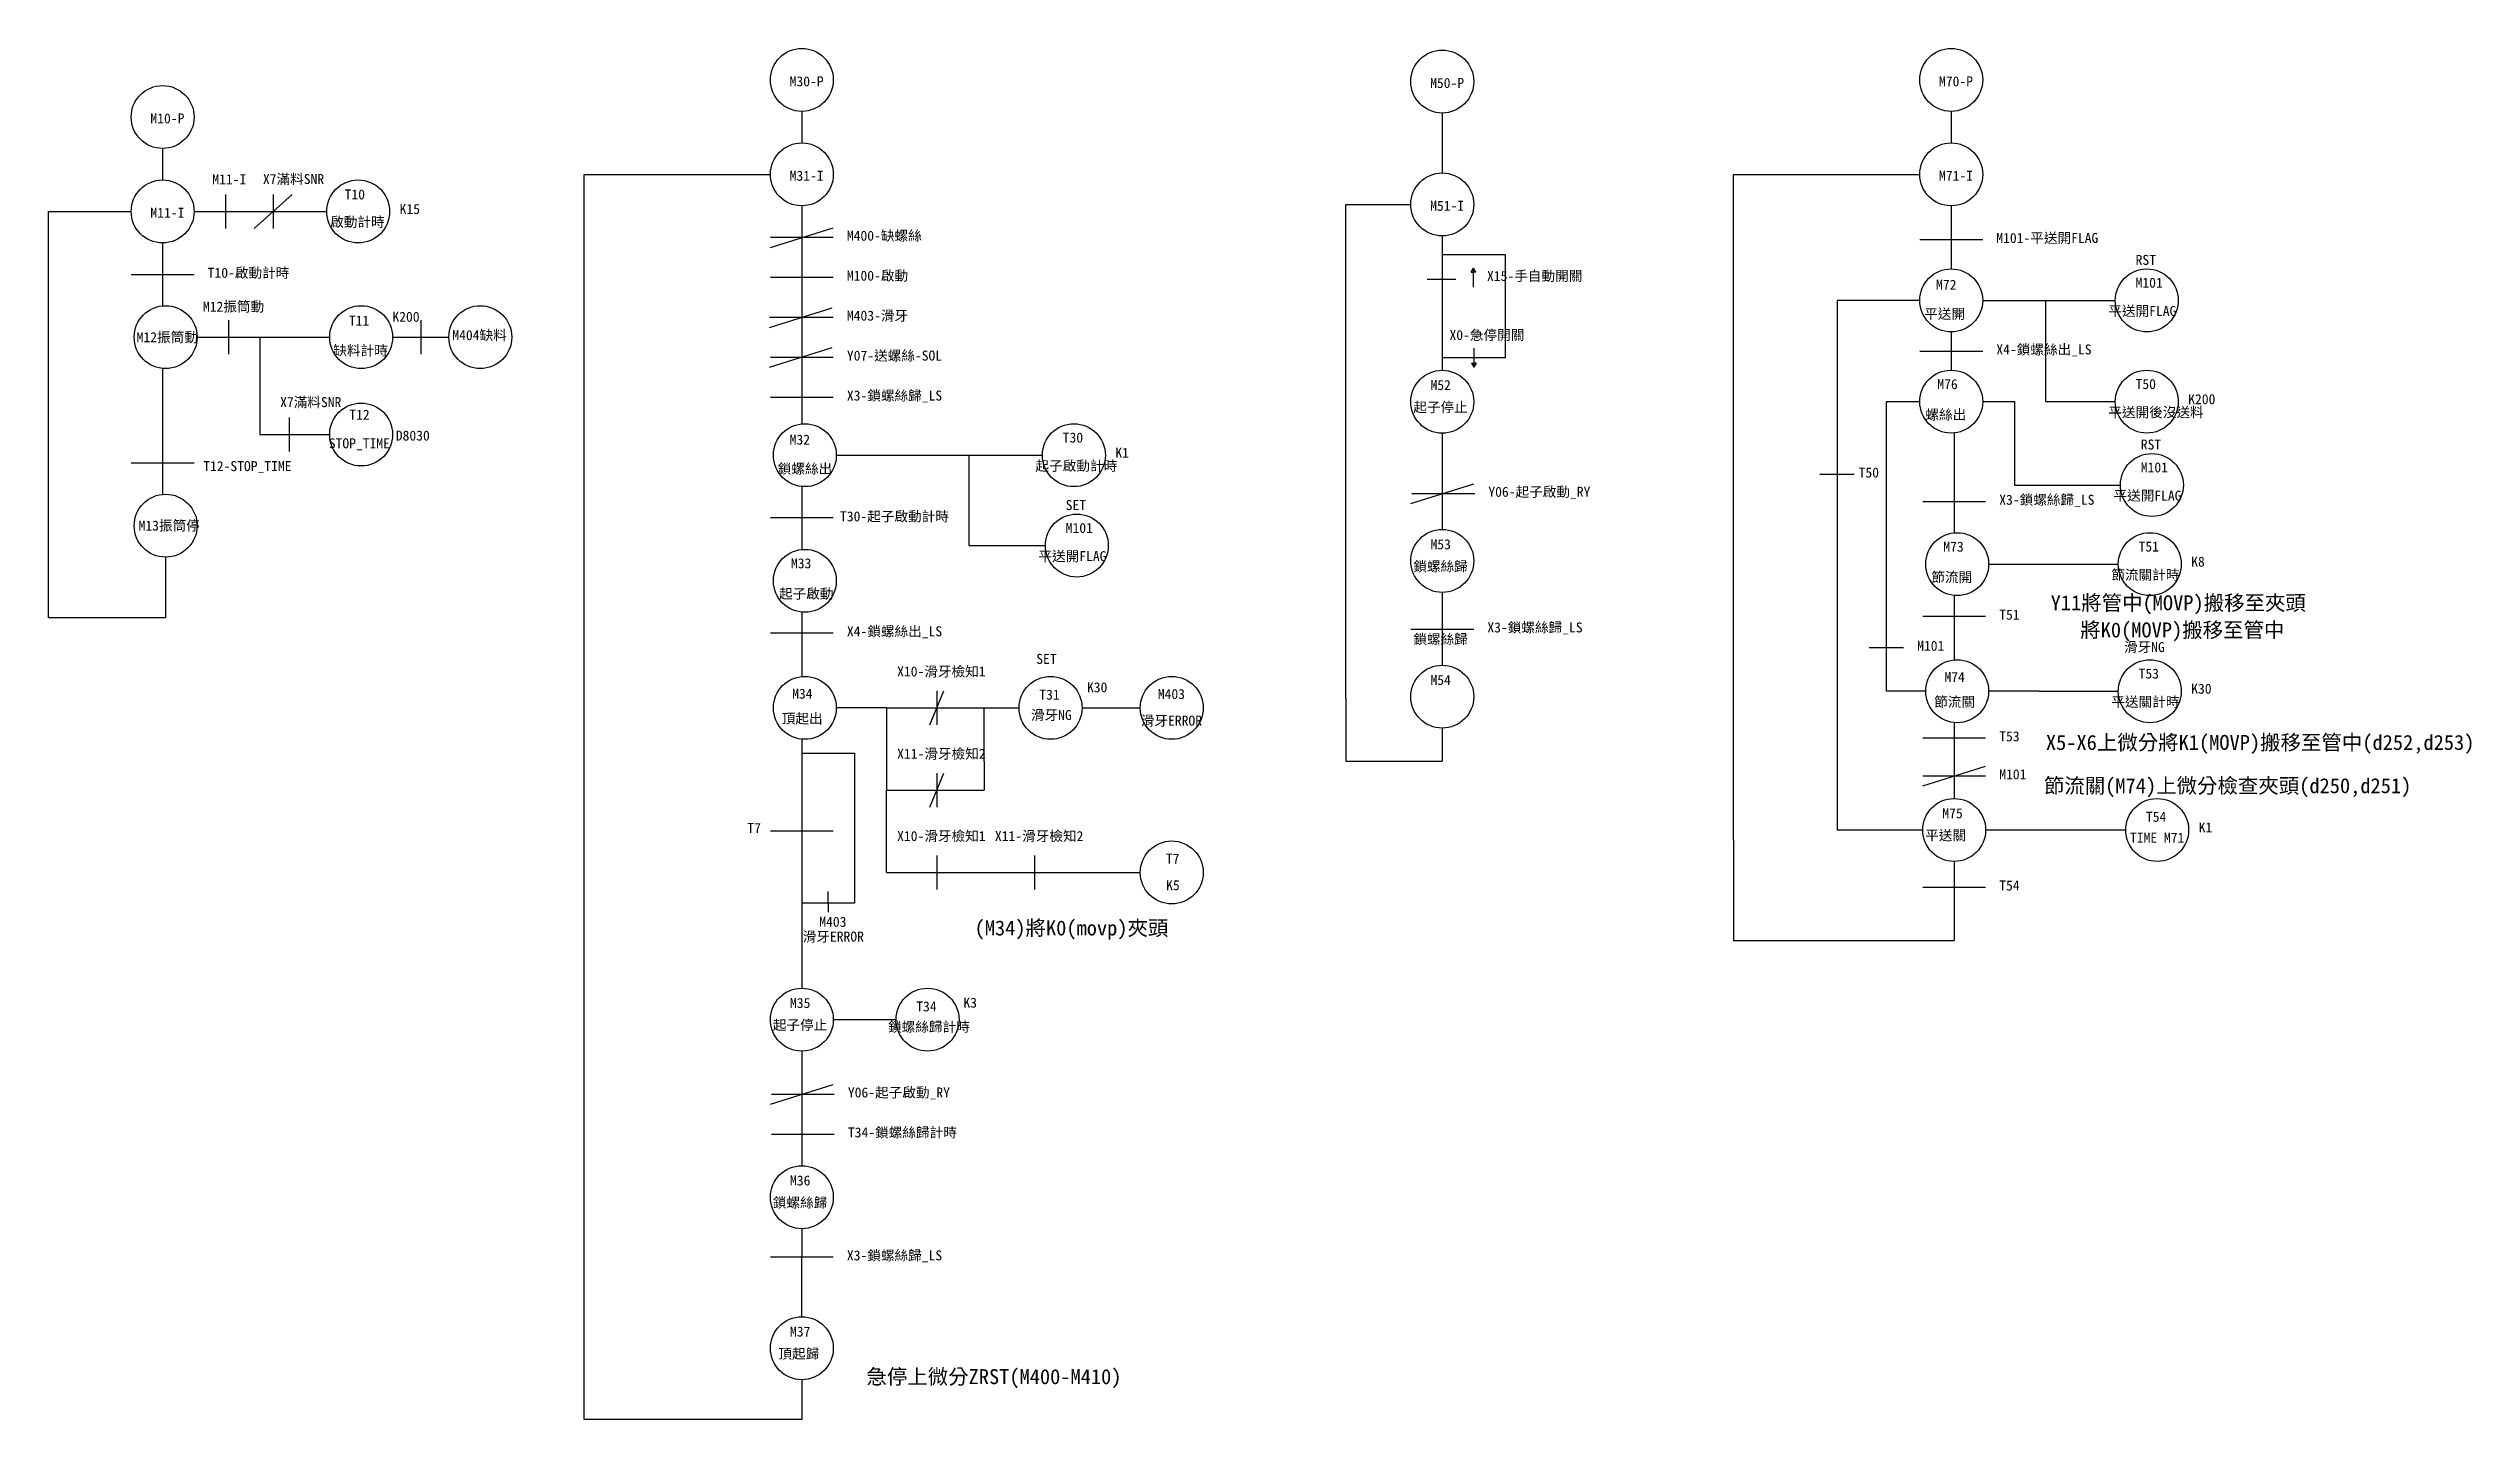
# Model space of a CAD drawing. Extents: x 16 to 501, y -69 to 206.
import ezdxf

# ---------------------------------------------------------------- set-up
doc = ezdxf.new("R2010")
doc.units = 0
doc.layers.get('0').update_dxf_attribs({"linetype": 'CONTINUOUS'})
doc.layers.add('圖框層', color=7, linetype='CONTINUOUS')
doc.layers.add('標尺寸層', color=3, linetype='CONTINUOUS')
doc.styles.add('STSL', font='KAIU.TTF')

msp = doc.modelspace()

# ---------------------------------------------------------------- linework, layer by layer
for centre in [(166.93, 199.42), (295.18, 199.1), (295.18, 199.1), (397.09, 199.42), (38.93, 192), (166.93, 180.52), (166.93, 180.52), (166.93, 180.52), (166.93, 180.52), (397.09, 180.52), (397.09, 180.52), (397.09, 180.52), (397.09, 180.52), (295.18, 174.5), (38.93, 173.1), (38.93, 173.1), (38.93, 173.1), (38.93, 173.1), (78.08, 173.1), (397.09, 155.29), (436.25, 155.29), (39.53, 147.93), (78.68, 147.93), (102.54, 147.93), (295.18, 135), (397.09, 135.02), (436.25, 135.02), (78.68, 128.44), (167.53, 124.3), (221.41, 124.3), (437.28, 118.33), (39.53, 110.19), (222, 106.21), (295.18, 103.13), (398.29, 102.49), (436.85, 102.49), (167.53, 99.15), (398.29, 77.05), (436.85, 77.05), (167.53, 73.72), (216.74, 73.72), (241, 73.72), (295.18, 75.96), (397.69, 49.27), (438.34, 49.27), (241, 40.77), (166.93, 11.3), (192.1, 11.3), (166.93, -24.24), (166.93, -54.48)]:
    msp.add_circle(centre, 6.3)
at = {"layer": '標尺寸層', "color": 7}
for p, q in [((166.93, 193.12), (166.93, 186.82)), ((295.18, 192.8), (295.18, 180.8)), ((397.09, 193.12), (397.09, 186.82)), ((38.93, 185.7), (38.93, 179.4)), ((123.35, -68.75), (123.35, 180.52)), ((123.35, 180.52), (160.63, 180.52)), ((353.52, 47.25), (353.52, 180.52)), ((353.52, 180.52), (390.79, 180.52)), ((51.53, 176.49), (51.53, 169.7)), ((61.07, 176.49), (61.07, 169.7)), ((61.07, 173.1), (64.89, 176.49)), ((16.06, 91.73), (16.06, 173.1)), ((16.06, 173.1), (32.63, 173.1)), ((45.23, 173.1), (57.83, 173.1)), ((57.24, 169.7), (61.07, 173.1)), ((57.83, 173.1), (71.78, 173.1)), ((160.63, 165.89), (173.23, 169.83)), ((166.93, 174.22), (166.93, 130.57)), ((275.88, 75.68), (275.88, 174.5)), ((275.88, 174.5), (288.88, 174.5)), ((397.09, 174.22), (397.09, 161.59)), ((38.93, 166.8), (38.93, 154.2)), ((160.63, 167.92), (173.23, 167.92)), ((295.18, 168.2), (295.18, 143.82)), ((390.79, 167.47), (403.39, 167.47)), ((32.63, 160.5), (45.23, 160.5)), ((295.18, 164.46), (301.48, 164.46)), ((295.18, 164.46), (307.78, 164.46)), ((300.96, 160.96), (301.42, 161.77)), ((300.96, 160.96), (301.42, 160.96)), ((301.42, 157.96), (301.42, 161.77)), ((301.88, 160.96), (301.42, 161.77)), ((301.88, 160.96), (301.42, 160.96)), ((307.78, 164.46), (307.78, 143.82)), ((160.63, 159.92), (173.23, 159.92)), ((292.12, 159.54), (297.9, 159.54)), ((390.79, 155.29), (374.23, 155.29)), ((374.23, 155.29), (374.23, 49.27)), ((403.39, 155.29), (415.99, 155.29)), ((415.99, 155.29), (429.95, 155.29)), ((415.99, 155.29), (415.99, 135.02)), ((52.12, 151.32), (52.12, 144.53)), ((90.66, 151.32), (90.66, 144.53)), ((160.43, 149.89), (173.03, 153.83)), ((160.43, 151.92), (173.03, 151.92)), ((160.63, 151.92), (173.23, 151.92)), ((45.82, 147.93), (58.42, 147.93)), ((58.42, 147.93), (72.38, 147.93)), ((58.42, 147.93), (58.42, 134.94)), ((84.98, 147.93), (96.24, 147.93)), ((160.43, 141.89), (173.03, 145.83)), ((301.48, 145.73), (301.48, 141.92)), ((397.09, 148.99), (397.09, 148.96)), ((397.09, 148.96), (397.09, 141.32)), ((38.93, 141.66), (38.93, 116.46)), ((160.63, 143.92), (173.23, 143.92)), ((307.78, 143.82), (295.18, 143.82)), ((295.18, 143.82), (295.18, 141.29)), ((301.01, 142.73), (301.48, 141.92)), ((301.01, 142.73), (301.48, 142.73)), ((301.94, 142.73), (301.48, 141.92)), ((301.94, 142.73), (301.48, 142.73)), ((390.79, 145.14), (403.39, 145.14)), ((160.63, 135.92), (173.23, 135.92)), ((58.42, 134.94), (58.42, 128.44)), ((64.29, 131.84), (64.29, 125.05)), ((384.12, 77.05), (384.12, 135.02)), ((384.12, 135.02), (390.79, 135.02)), ((403.39, 135.02), (409.74, 135.02)), ((409.74, 135.02), (409.74, 118.33)), ((415.99, 135.02), (429.95, 135.02)), ((58.42, 128.44), (70.6, 128.44)), ((70.6, 128.44), (72.38, 128.44)), ((295.18, 128.7), (295.18, 109.43)), ((397.69, 128.86), (397.69, 121.36)), ((32.63, 122.76), (45.23, 122.76)), ((173.83, 124.3), (186.43, 124.3)), ((186.43, 124.3), (200.38, 124.3)), ((200.38, 124.3), (215.11, 124.3)), ((200.38, 124.3), (200.38, 106.21)), ((397.69, 121.36), (397.69, 115.18)), ((397.69, 121.36), (397.69, 108.76)), ((166.93, 118.02), (166.93, 105.43)), ((166.93, 118.02), (166.93, 111.85)), ((288.88, 114.62), (301.48, 118.55)), ((289.08, 116.65), (301.68, 116.65)), ((370.8, 120.51), (374.23, 120.51)), ((374.23, 120.51), (377.66, 120.51)), ((409.74, 118.33), (430.98, 118.33)), ((160.63, 111.85), (173.23, 111.85)), ((391.39, 115.06), (403.99, 115.06)), ((39.53, 103.89), (39.53, 91.73)), ((200.38, 106.21), (215.7, 106.21)), ((404.59, 102.49), (430.55, 102.49)), ((166.93, 92.88), (166.93, 92.83)), ((166.93, 92.83), (166.93, 86.46)), ((295.18, 96.83), (295.18, 82.26)), ((397.69, 96.22), (397.69, 96.16)), ((397.69, 96.16), (397.69, 89.8)), ((39.53, 91.73), (16.06, 91.73)), ((160.63, 88.73), (173.23, 88.73)), ((288.88, 89.5), (301.48, 89.5)), ((391.39, 92.06), (403.99, 92.06)), ((397.69, 89.8), (397.69, 83.32)), ((166.93, 86.46), (166.93, 79.99)), ((380.69, 85.82), (384.12, 85.82)), ((384.12, 85.82), (387.55, 85.82)), ((183.89, 73.72), (173.83, 73.72)), ((183.89, 73.72), (196.49, 73.72)), ((183.89, 73.72), (183.89, 57.24)), ((192.53, 70.32), (195.36, 77.11)), ((193.95, 77.11), (193.95, 70.32)), ((196.49, 73.72), (210.44, 73.72)), ((203.46, 63), (203.46, 73.72)), ((223.04, 73.72), (234.7, 73.72)), ((275.88, 75.68), (275.88, 63.08)), ((391.99, 77.05), (384.12, 77.05)), ((414.65, 77.05), (404.59, 77.05)), ((414.65, 77.05), (427.25, 77.05)), ((427.25, 77.05), (430.55, 77.05)), ((295.18, 69.66), (295.18, 63.08)), ((397.69, 70.78), (397.69, 64.6)), ((166.93, 67.44), (166.93, 61.27)), ((166.93, 64.65), (177.48, 64.65)), ((177.48, 64.65), (177.48, 34.65)), ((275.88, 63.08), (295.18, 63.08)), ((391.39, 67.7), (403.99, 67.7)), ((397.69, 64.6), (397.69, 55.57)), ((166.93, 61.27), (166.93, 17.6)), ((192.53, 53.85), (195.36, 60.63)), ((193.95, 60.63), (193.95, 53.85)), ((203.46, 63), (203.46, 57.24)), ((391.39, 58.12), (403.99, 62.06)), ((391.39, 60.09), (403.99, 60.09)), ((183.89, 57.24), (203.46, 57.24)), ((183.89, 40.77), (183.89, 57.24)), ((160.63, 49.09), (173.23, 49.09)), ((374.23, 49.27), (391.39, 49.27)), ((403.99, 49.27), (416.56, 49.27)), ((416.56, 49.27), (432.04, 49.27)), ((193.95, 44.16), (193.95, 37.38)), ((213.52, 44.16), (213.52, 37.38)), ((353.52, 47.25), (353.52, 27.15)), ((183.89, 40.77), (203.46, 40.77)), ((203.46, 40.77), (234.7, 40.77)), ((397.69, 42.97), (397.69, 37.84)), ((177.48, 34.65), (166.93, 34.65)), ((172.21, 34.65), (172.21, 36.99)), ((172.21, 34.65), (172.21, 32.84)), ((391.39, 37.84), (403.99, 37.84)), ((397.69, 37.84), (397.69, 27.15)), ((353.52, 27.15), (397.69, 27.15)), ((173.23, 11.3), (185.8, 11.3)), ((166.93, 5), (166.93, -12.31)), ((160.63, -5.62), (173.23, -1.68)), ((160.83, -3.59), (173.43, -3.59)), ((160.83, -11.59), (173.43, -11.59)), ((166.93, -12.31), (166.93, -17.94)), ((166.93, -30.54), (166.93, -36.21)), ((160.63, -36.21), (173.23, -36.21)), ((166.93, -48.18), (166.93, -36.21)), ((166.93, -60.78), (166.93, -68.75)), ((166.93, -68.75), (123.35, -68.75))]:
    msp.add_line(p, q, dxfattribs=at)

# ---------------------------------------------------------------- texts
at = {"layer": '圖框層', "color": 4, "style": 'STSL'}
for s, height, p in [('M30-P', 2, (164.49, 198.14)), ('M50-P', 2, (292.74, 197.82)), ('M50-P', 2, (292.74, 197.82)), ('M70-P', 2, (394.65, 198.14)), ('M10-P', 2, (36.48, 190.72)), ('M11-I', 2, (48.87, 178.53)), ('X7滿料SNR', 2, (59.01, 178.58)), ('M31-I', 2, (164.49, 179.24)), ('M71-I', 2, (394.65, 179.24)), ('T10', 2, (75.37, 175.49)), ('M51-I', 2, (292.74, 173.22)), ('M11-I', 2, (36.48, 171.82)), ('啟動計時', 2, (72.48, 170.01)), ('K15', 2, (86.38, 172.59)), ('M400-缺螺絲', 2, (175.95, 167.24)), ('M101-平送開FLAG', 2, (406.12, 166.79)), ('T10-啟動計時', 2, (47.95, 159.82)), ('M100-啟動', 2, (175.95, 159.24)), ('X15-手自動開關 ', 2, (304.14, 159.19)), ('RST', 2, (434.01, 162.4)), ('M12振筒動', 2, (46.99, 153.05)), ('M72', 2, (394.06, 157.42)), ('M101', 2, (434.01, 157.83)), ('T11', 2, (76.21, 150.24)), ('K200', 2, (84.94, 151.01)), ('M403-滑牙', 2, (175.95, 151.24)), ('平送開 ', 2, (391.67, 151.6)), ('平送開FLAG', 2, (428.55, 152.18)), ('M12振筒動', 2, (33.72, 146.92)), ('缺料計時', 2, (73.1, 144.27)), ('M404缺料', 2, (96.94, 147.33)), ('X0-急停開關 ', 2, (296.62, 147.36)), ('X4-鎖螺絲出_LS', 2, (406.12, 144.46)), ('Y07-送螺絲-SOL', 2, (175.95, 143.24)), ('X7滿料SNR', 2, (62.46, 133.92)), ('X3-鎖螺絲歸_LS', 2, (175.95, 135.24)), ('M52', 2, (292.81, 137.34)), ('M76', 2, (394.32, 137.52)), ('T50', 2, (434.01, 137.55)), ('K200', 2, (444.55, 134.51)), ('T12', 2, (76.3, 131.41)), ('起子停止', 2, (289.37, 132.92)), ('螺絲出', 2, (391.92, 131.43)), ('平送開後沒送料', 2, (428.55, 131.9)), ('STOP_TIME', 2, (72.2, 125.68)), ('D8030', 2, (85.62, 127.23)), ('M32', 2, (164.49, 126.42)), ('T30', 2, (219.17, 126.83)), ('RST', 2, (435.05, 125.44)), ('T12-STOP_TIME', 2, (47.05, 121.11)), ('鎖螺絲出', 2, (162.1, 120.6)), ('起子啟動計時', 2, (213.71, 121.18)), ('K1', 2, (229.7, 123.79)), ('T50', 2, (378.55, 119.83)), ('M101', 2, (435.05, 120.86)), ('Y06-起子啟動_RY', 2, (304.4, 115.97)), ('X3-鎖螺絲歸_LS', 2, (406.71, 114.38)), ('平送開FLAG', 2, (429.58, 115.21)), ('T30-起子啟動計時', 2, (174.57, 111.05)), ('SET ', 2, (219.77, 113.32)), ('M13振筒停', 2, (34.11, 109.21)), ('M101', 2, (219.77, 108.74)), ('M53', 2, (292.81, 105.47)), ('M73', 2, (395.51, 104.99)), ('T51', 2, (434.61, 105.02)), ('M33', 2, (164.75, 101.66)), ('平送開FLAG', 2, (214.3, 103.09)), ('鎖螺絲歸 ', 2, (289.37, 101.06)), ('K8', 2, (445.15, 101.99)), ('起子啟動', 2, (162.35, 95.57)), ('節流開 ', 2, (393.11, 98.9)), ('節流關計時 ', 2, (429.15, 99.37)), ('T51', 2, (406.71, 91.38)), ('Y11將管中(MOVP)搬移至夾頭', 3, (417, 93.25)), ('X4-鎖螺絲出_LS', 2, (175.95, 88.05)), ('鎖螺絲歸 ', 2, (289.37, 86.49)), ('X3-鎖螺絲歸_LS', 2, (304.2, 88.82)), ('將K0(MOVP)搬移至管中', 3, (422.93, 87.82)), ('SET', 2, (213.87, 82.53)), ('M101', 2, (390.27, 85.14)), ('滑牙NG ', 2, (431.68, 84.89)), ('X10-滑牙檢知1 ', 2, (186.01, 80)), ('K30', 2, (224.03, 76.83)), ('M54', 2, (292.81, 78.31)), ('M74', 2, (395.74, 78.89)), ('T53', 2, (434.61, 79.58)), ('K30', 2, (445.15, 76.55)), ('頂起出', 2, (162.91, 70.6)), ('M34', 2, (164.98, 75.55)), ('滑牙NG ', 2, (212.8, 71.29)), ('T31', 2, (214.48, 75.37)), ('M403 ', 2, (238.21, 75.49)), ('節流關 ', 2, (393.68, 73.93)), ('平送關計時 ', 2, (429.15, 73.94)), ('滑牙ERROR ', 2, (234.81, 70.17)), ('T53', 2, (406.71, 67.02)), ('X5-X6上微分將K1(MOVP)搬移至管中(d252,d253)', 3, (416.05, 65.3)), ('X11-滑牙檢知2 ', 2, (186.01, 63.53)), ('M101', 2, (406.71, 59.41)), ('節流關(M74)上微分檢查夾頭(d250,d251)', 3, (415.65, 56.64)), ('M75', 2, (395.32, 51.62)), ('T7', 2, (156.02, 48.66)), ('X10-滑牙檢知1 ', 2, (186.01, 47.06)), ('X11-滑牙檢知2 ', 2, (205.59, 47.06)), ('平送關 ', 2, (391.88, 47.2)), ('TIME M71 ', 2, (432.89, 46.72)), ('T54', 2, (436.08, 50.92)), ('K1', 2, (446.64, 48.77)), ('T7', 2, (239.83, 42.54)), ('K5', 2, (239.87, 37.22)), ('T54', 2, (406.71, 37.16)), ('滑牙ERROR ', 2, (167.1, 26.93)), ('M403 ', 2, (170.42, 29.89)), ('(M34)將K0(movp)夾頭', 3, (201.52, 28.16)), ('M35', 2, (164.56, 13.64)), ('T34', 2, (189.84, 12.95)), ('K3', 2, (199.28, 13.7)), ('起子停止', 2, (161.12, 9.23)), ('鎖螺絲歸計時 ', 2, (184.19, 8.88)), ('Y06-起子啟動_RY', 2, (176.15, -4.27)), ('T34-鎖螺絲歸計時 ', 2, (176.15, -12.27)), ('鎖螺絲歸 ', 2, (161.12, -26.31)), ('M36', 2, (164.56, -21.89)), ('X3-鎖螺絲歸_LS', 2, (175.95, -36.89)), ('M37', 2, (164.56, -52.14)), ('頂起歸 ', 2, (162.24, -56.56)), ('急停上微分ZRST(M400-M410)', 3, (179.86, -61.66))]:
    msp.add_text(s, height=height, dxfattribs=at).set_placement(p)

doc.saveas('drawing.dxf')
